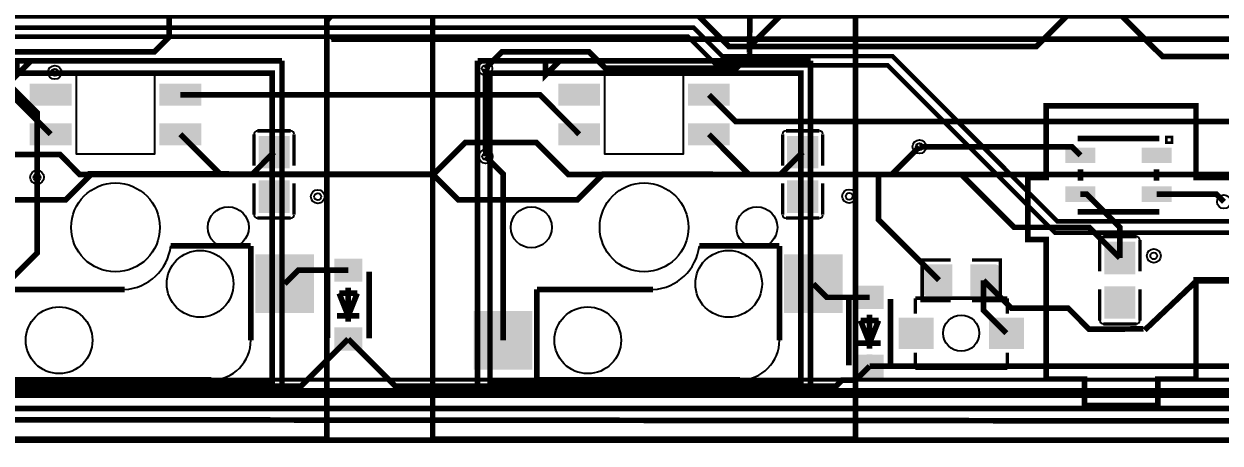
# Model space of a CAD drawing. Extents: x 183 to 12581, y -4976 to -1155.
# Drawn here: x 1431 to 3553, y -4976 to -4233 of the extents above; entities that cross this region are included whole.
import ezdxf

# ---------------------------------------------------------------- set-up
doc = ezdxf.new("R2010")
doc.units = 9
for name, color, linetype, true_color in [('BoardOutLine', 7, 'Continuous', 0xff00ff), ('BottomLayer', 7, 'Continuous', 0x0000ff), ('BottomPasteMaskLayer', 7, 'Continuous', 0x800000), ('BottomSilkLayer', 7, 'Continuous', 0x66cc33), ('BottomSolderMaskLayer', 7, 'Continuous', 0xaa00ff), ('Document', 7, 'Continuous', 0xffffff), ('Hole', 7, 'Continuous', 0x222222), ('Multi-Layer', 7, 'Continuous', 0xc0c0c0), ('TopLayer', 7, 'Continuous', 0xff0000), ('TopSilkLayer', 7, 'Continuous', 0xffcc00)]:
    doc.layers.add(name, color=color, linetype=linetype, true_color=true_color)

msp = doc.modelspace()

# ---------------------------------------------------------------- hatches: boundary and pattern name
at = {"layer": 'BottomLayer'}
for points in [[(1443.8, -4341.3), (1513.8, -4341.3), (1513.8, -4376.3), (1443.8, -4376.3)], [(1673.8, -4341.3), (1743.8, -4341.3), (1743.8, -4376.3), (1673.8, -4376.3)], [(2381.3, -4341.3), (2451.3, -4341.3), (2451.3, -4376.3), (2381.3, -4376.3)], [(2611.3, -4341.3), (2681.3, -4341.3), (2681.3, -4376.3), (2611.3, -4376.3)], [(1443.8, -4411.3), (1513.8, -4411.3), (1513.8, -4446.3), (1443.8, -4446.3)], [(1673.8, -4411.3), (1743.8, -4411.3), (1743.8, -4446.3), (1673.8, -4446.3)], [(2381.3, -4411.3), (2451.3, -4411.3), (2451.3, -4446.3), (2381.3, -4446.3)], [(2611.3, -4411.3), (2681.3, -4411.3), (2681.3, -4446.3), (2611.3, -4446.3)], [(1901.6, -4488.5), (1848.5, -4488.5), (1848.5, -4433), (1901.6, -4433)], [(2839.1, -4488.5), (2786, -4488.5), (2786, -4433), (2839.1, -4433)], [(3279.5, -4479), (3330.7, -4479), (3330.7, -4453.4), (3279.5, -4453.4)], [(3414.5, -4479), (3465.7, -4479), (3465.7, -4453.4), (3414.5, -4453.4)], [(1901.6, -4511.7), (1848.5, -4511.7), (1848.5, -4567.2), (1901.6, -4567.2)], [(2839.1, -4511.7), (2786, -4511.7), (2786, -4567.2), (2839.1, -4567.2)], [(3279.5, -4547.9), (3330.7, -4547.9), (3330.7, -4522.3), (3279.5, -4522.3)], [(3414.5, -4547.9), (3465.7, -4547.9), (3465.7, -4522.3), (3414.5, -4522.3)], [(3348.5, -4676), (3401.6, -4676), (3401.6, -4620.5), (3348.5, -4620.5)], [(1843.8, -4643.8), (1943.8, -4643.8), (1943.8, -4743.8), (1843.8, -4743.8)], [(2781.3, -4643.8), (2881.3, -4643.8), (2881.3, -4743.8), (2781.3, -4743.8)], [(2030.1, -4689.3), (2030.1, -4650), (1982.9, -4650), (1982.9, -4689.3)], [(3076.7, -4660.5), (3076.7, -4714.7), (3032.2, -4714.7), (3032.2, -4660.5)], [(3110.9, -4660.5), (3110.9, -4714.7), (3155.5, -4714.7), (3155.5, -4660.5)], [(2954.7, -4737.5), (2954.7, -4698.1), (2907.5, -4698.1), (2907.5, -4737.5)], [(3348.5, -4699.2), (3401.6, -4699.2), (3401.6, -4754.7), (3348.5, -4754.7)], [(2231.3, -4743.8), (2331.3, -4743.8), (2331.3, -4843.8), (2231.3, -4843.8)], [(2030.1, -4811.4), (2030.1, -4772), (1982.9, -4772), (1982.9, -4811.4)], [(3043.8, -4808.1), (3043.8, -4754.6), (2983.6, -4754.6), (2983.6, -4808.1)], [(3143.8, -4808.1), (3143.8, -4754.6), (3204.1, -4754.6), (3204.1, -4808.1)], [(2954.7, -4859.5), (2954.7, -4820.1), (2907.5, -4820.1), (2907.5, -4859.5)]]:
    msp.add_hatch(color=256, dxfattribs=at).paths.add_polyline_path(points)
at = {"layer": 'BottomPasteMaskLayer'}
for points in [[(1443.8, -4341.3), (1513.8, -4341.3), (1513.8, -4376.3), (1443.8, -4376.3)], [(1673.8, -4341.3), (1743.8, -4341.3), (1743.8, -4376.3), (1673.8, -4376.3)], [(2381.3, -4341.3), (2451.3, -4341.3), (2451.3, -4376.3), (2381.3, -4376.3)], [(2611.3, -4341.3), (2681.3, -4341.3), (2681.3, -4376.3), (2611.3, -4376.3)], [(1443.8, -4411.3), (1513.8, -4411.3), (1513.8, -4446.3), (1443.8, -4446.3)], [(1673.8, -4411.3), (1743.8, -4411.3), (1743.8, -4446.3), (1673.8, -4446.3)], [(2381.3, -4411.3), (2451.3, -4411.3), (2451.3, -4446.3), (2381.3, -4446.3)], [(2611.3, -4411.3), (2681.3, -4411.3), (2681.3, -4446.3), (2611.3, -4446.3)], [(1900.2, -4433), (1849.8, -4433), (1847.9, -4434.9), (1847.9, -4480.2), (1849.8, -4482.2), (1866, -4482.4), (1866, -4464.7), (1883.7, -4464.7), (1883.7, -4482), (1900.2, -4482.2), (1902.2, -4480.2), (1902.2, -4434.9)], [(2837.8, -4433), (2787.4, -4433), (2785.4, -4434.9), (2785.4, -4480.2), (2787.4, -4482.2), (2803.5, -4482.4), (2803.5, -4464.7), (2821.2, -4464.7), (2821.2, -4482), (2837.8, -4482.2), (2839.7, -4480.2), (2839.7, -4434.9)], [(3279.5, -4479), (3330.7, -4479), (3330.7, -4453.4), (3279.5, -4453.4)], [(3414.5, -4479), (3465.7, -4479), (3465.7, -4453.4), (3414.5, -4453.4)], [(1849.8, -4567.2), (1900.2, -4567.2), (1902.2, -4565.3), (1902.2, -4520), (1900.2, -4518), (1884.1, -4517.8), (1884.1, -4535.5), (1866.4, -4535.5), (1866.4, -4518.2), (1849.8, -4518), (1847.9, -4520), (1847.9, -4565.3)], [(2787.4, -4567.2), (2837.8, -4567.2), (2839.7, -4565.3), (2839.7, -4520), (2837.8, -4518), (2821.6, -4517.8), (2821.6, -4535.5), (2803.9, -4535.5), (2803.9, -4518.2), (2787.4, -4518), (2785.4, -4520), (2785.4, -4565.3)], [(3279.5, -4547.9), (3330.7, -4547.9), (3330.7, -4522.3), (3279.5, -4522.3)], [(3414.5, -4547.9), (3465.7, -4547.9), (3465.7, -4522.3), (3414.5, -4522.3)], [(3400.3, -4620.5), (3349.9, -4620.5), (3347.9, -4622.4), (3347.9, -4667.7), (3349.9, -4669.7), (3366, -4669.9), (3366, -4652.2), (3383.7, -4652.2), (3383.7, -4669.5), (3400.3, -4669.7), (3402.2, -4667.7), (3402.2, -4622.4)], [(1843.8, -4643.8), (1943.8, -4643.8), (1943.8, -4743.8), (1843.8, -4743.8)], [(2781.3, -4643.8), (2881.3, -4643.8), (2881.3, -4743.8), (2781.3, -4743.8)], [(2030.1, -4689.3), (2030.1, -4650), (1982.9, -4650), (1982.9, -4689.3)], [(3026.9, -4662.4), (3026.9, -4712.8), (3028.9, -4714.8), (3074.1, -4714.8), (3076.1, -4712.8), (3076.3, -4696.7), (3058.6, -4696.7), (3058.6, -4678.9), (3075.9, -4678.9), (3076.1, -4662.4), (3074.1, -4660.4), (3028.9, -4660.4)], [(3111.5, -4662.4), (3111.5, -4678.9), (3129.1, -4678.9), (3129.1, -4696.7), (3111.7, -4696.7), (3111.5, -4712.8), (3113.5, -4714.8), (3158.8, -4714.8), (3160.7, -4712.8), (3160.7, -4662.4), (3158.8, -4660.4), (3113.5, -4660.4)], [(2954.7, -4737.5), (2954.7, -4698.1), (2907.5, -4698.1), (2907.5, -4737.5)], [(3349.9, -4754.7), (3400.3, -4754.7), (3402.2, -4752.8), (3402.2, -4707.5), (3400.3, -4705.5), (3384.1, -4705.3), (3384.1, -4723), (3366.4, -4723), (3366.4, -4705.7), (3349.9, -4705.5), (3347.9, -4707.5), (3347.9, -4752.8)], [(2231.3, -4743.8), (2331.3, -4743.8), (2331.3, -4843.8), (2231.3, -4843.8)], [(2030.1, -4811.4), (2030.1, -4772), (1982.9, -4772), (1982.9, -4811.4)], [(3043.8, -4808.1), (3043.8, -4754.6), (2983.6, -4754.6), (2983.6, -4808.1)], [(3143.8, -4808.1), (3143.8, -4754.6), (3204.1, -4754.6), (3204.1, -4808.1)], [(2954.7, -4859.5), (2954.7, -4820.1), (2907.5, -4820.1), (2907.5, -4859.5)]]:
    msp.add_hatch(color=256, dxfattribs=at).paths.add_polyline_path(points)
at = {"layer": 'BottomSolderMaskLayer'}
for points in [[(1441.8, -4339.3), (1515.8, -4339.3), (1515.8, -4378.3), (1441.8, -4378.3)], [(1671.8, -4339.3), (1745.8, -4339.3), (1745.8, -4378.3), (1671.8, -4378.3)], [(2379.3, -4339.3), (2453.3, -4339.3), (2453.3, -4378.3), (2379.3, -4378.3)], [(2609.3, -4339.3), (2683.3, -4339.3), (2683.3, -4378.3), (2609.3, -4378.3)], [(1441.8, -4409.3), (1515.8, -4409.3), (1515.8, -4448.3), (1441.8, -4448.3)], [(1671.8, -4409.3), (1745.8, -4409.3), (1745.8, -4448.3), (1671.8, -4448.3)], [(2379.3, -4409.3), (2453.3, -4409.3), (2453.3, -4448.3), (2379.3, -4448.3)], [(2609.3, -4409.3), (2683.3, -4409.3), (2683.3, -4448.3), (2609.3, -4448.3)], [(1902.6, -4489.5), (1847.5, -4489.5), (1847.5, -4431.9), (1902.6, -4431.9)], [(2840.1, -4489.5), (2785, -4489.5), (2785, -4431.9), (2840.1, -4431.9)], [(3278.5, -4480), (3331.7, -4480), (3331.7, -4452.4), (3278.5, -4452.4)], [(3413.5, -4480), (3466.7, -4480), (3466.7, -4452.4), (3413.5, -4452.4)], [(1902.6, -4510.7), (1847.5, -4510.7), (1847.5, -4568.3), (1902.6, -4568.3)], [(2840.1, -4510.7), (2785, -4510.7), (2785, -4568.3), (2840.1, -4568.3)], [(3278.5, -4548.9), (3331.7, -4548.9), (3331.7, -4521.3), (3278.5, -4521.3)], [(3413.5, -4548.9), (3466.7, -4548.9), (3466.7, -4521.3), (3413.5, -4521.3)], [(3347.5, -4677), (3402.6, -4677), (3402.6, -4619.4), (3347.5, -4619.4)], [(1841.8, -4641.8), (1945.8, -4641.8), (1945.8, -4745.8), (1841.8, -4745.8)], [(2779.3, -4641.8), (2883.3, -4641.8), (2883.3, -4745.8), (2779.3, -4745.8)], [(2031.3, -4690.2), (2031.3, -4649.1), (1981.7, -4649.1), (1981.7, -4690.2)], [(3077.7, -4659.5), (3077.7, -4715.7), (3031.2, -4715.7), (3031.2, -4659.5)], [(3109.9, -4659.5), (3109.9, -4715.7), (3156.5, -4715.7), (3156.5, -4659.5)], [(2955.9, -4738.3), (2955.9, -4697.3), (2906.3, -4697.3), (2906.3, -4738.3)], [(3347.5, -4698.2), (3402.6, -4698.2), (3402.6, -4755.8), (3347.5, -4755.8)], [(2229.3, -4741.8), (2333.3, -4741.8), (2333.3, -4845.8), (2229.3, -4845.8)], [(2031.3, -4812.2), (2031.3, -4771.2), (1981.7, -4771.2), (1981.7, -4812.2)], [(3044.8, -4809.1), (3044.8, -4753.6), (2982.6, -4753.6), (2982.6, -4809.1)], [(3142.8, -4809.1), (3142.8, -4753.6), (3205.1, -4753.6), (3205.1, -4809.1)], [(2955.9, -4860.3), (2955.9, -4819.3), (2906.3, -4819.3), (2906.3, -4860.3)]]:
    msp.add_hatch(color=256, dxfattribs=at).paths.add_polyline_path(points)
at = {"layer": 'Document'}
for points in [[(1989.3, -4672.7), (2024.3, -4672.7), (2024.3, -4662.7), (1989.3, -4662.7)], [(2011.5, -4685.7), (2011.5, -4650.7), (2001.5, -4650.7), (2001.5, -4685.7)], [(2936.1, -4733.8), (2936.1, -4698.8), (2926.1, -4698.8), (2926.1, -4733.8)], [(2913.9, -4720.9), (2948.9, -4720.9), (2948.9, -4710.9), (2913.9, -4710.9)], [(2011.5, -4805.7), (2011.5, -4770.7), (2001.5, -4770.7), (2001.5, -4805.7)], [(2936.1, -4853.8), (2936.1, -4818.8), (2926.1, -4818.8), (2926.1, -4853.8)]]:
    msp.add_hatch(color=256, dxfattribs=at).paths.add_polyline_path(points)

# ---------------------------------------------------------------- linework, layer by layer
at = {"layer": 'BoardOutLine', "const_width": 10}
msp.add_lwpolyline([(12505.8, -4971), (248.9, -4971)], dxfattribs=at)
at = {"layer": 'BottomLayer', "const_width": 10}
for points in [[(838.8, -1938.6), (590, -1690), (276.3, -1690), (229.2, -1737), (229.2, -4904), (259.2, -4933.6), (4770.6, -4937.9), (4779.7, -4928.7), (4886.5, -4928.7)], [(557.5, -2684.6), (291.9, -2684.6), (246.1, -2730.3), (246.1, -4888.9), (271.8, -4914.6), (4747.2, -4914.6)], [(4674.8, -4891.3), (313.3, -4891.3), (265.1, -4843.1), (265.1, -3560.5), (389.5, -3436.1), (656.3, -3436.1)], [(1688.7, -4183.5), (1688.7, -4257), (1663.1, -4282.6), (1345.7, -4282.6)], [(2718.8, -4218.8), (2718.2, -4289.4), (2717.1, -4289.4), (2694.7, -4311.8), (2462.6, -4311.8), (2433.4, -4282.6), (2279.6, -4282.6), (2249.8, -4312.4)], [(2718.3, -4273.6), (2773.4, -4218.6), (4585.9, -4218.6), (4653.6, -4281.2), (4654.8, -4282.3), (4654.8, -4324.5)], [(771.3, -4358.9), (1408.8, -4358.9), (1478.8, -4428.9)], [(1708.8, -4358.9), (2346.3, -4358.9), (2416.3, -4428.9)], [(2646.3, -4358.9), (2693.8, -4406.3), (3937.6, -4406.3), (3960.1, -4428.9), (4010.1, -4428.9)], [(308, -4397.3), (281.3, -4424), (281.3, -4833.4), (323, -4875.1), (1923.1, -4875.1), (2006.5, -4791.7)], [(1708.8, -4428.9), (1780, -4500.1), (1781.3, -4500.1)], [(2646.3, -4428.9), (2717.5, -4500.1), (2740.1, -4500.1)], [(817.4, -4475), (842.5, -4500.1), (1311.4, -4500.1), (1346.6, -4464.7), (1495.1, -4464.7), (1530.4, -4500.1), (2157.4, -4500.1), (2214.3, -4443.2), (2339.7, -4443.2), (2396.8, -4500.1), (3656.3, -4500.1)], [(3305.1, -4466.2), (3289.8, -4451), (3019.5, -4451)], [(1875, -4460.7), (1835.7, -4500.1), (1781.3, -4500.1)], [(2250.3, -4468.2), (2281.3, -4499.2), (2281.3, -4793.9)], [(2812.6, -4460.7), (2773.2, -4500.1), (2757.1, -4500.1)], [(3054.4, -4687.6), (2947.2, -4580.4), (2947.2, -4500.1)], [(3375.1, -4648.2), (3320.7, -4593.8), (3187.6, -4593.8), (3093.8, -4500.1)], [(1454.7, -4505.1), (1454.7, -4639.2), (1343.8, -4750.1), (1343.8, -4793.9)], [(3375.1, -4648.2), (3375.1, -4593.8), (3316.3, -4535.1), (3305.1, -4535.1)], [(3559.7, -4548.5), (3546.3, -4535.1), (3440.1, -4535.1)], [(1893.8, -4693.9), (1918, -4669.6), (2006.5, -4669.6)], [(3133.2, -4687.6), (3182.5, -4736.9), (3283.3, -4736.9), (3320.6, -4774.2), (3417, -4773.8)], [(3173.9, -4781.4), (3133.2, -4740.6), (3133.2, -4687.6)], [(3419, -4776), (3511.3, -4688.4), (3785, -4688.4), (3800, -4703.4), (3800, -4840.9), (3815.3, -4856.2), (3936.6, -4856.2), (3949.1, -4843.7), (3949.1, -4764), (4006.3, -4706.8), (4112.4, -4706.8), (4207.1, -4801.5), (4699.8, -4801.5), (4765.3, -4867), (4944.8, -4867), (4965.8, -4846), (4965.8, -4741.5), (4985.4, -4721.8), (5019.8, -4721.8)], [(2831.3, -4693.9), (2855.2, -4717.8), (2931.1, -4717.8)], [(2931.1, -4839.8), (2906.3, -4864.6), (2882.3, -4864.6), (2871.8, -4875.1), (2089.9, -4875.1), (2006.5, -4791.7)], [(3597.8, -4839.8), (2931.1, -4839.8)]]:
    msp.add_lwpolyline(points, dxfattribs=at)
at = {"layer": 'BottomSilkLayer', "const_width": 10}
for points in [[(1418.8, -4298.8), (1443.8, -4298.8), (1418.8, -4323.8), (1418.8, -4298.8)], [(2356.3, -4298.8), (2381.3, -4298.8), (2356.3, -4323.8), (2356.3, -4298.8)], [(3460.1, -4436.2), (3460.1, -4441.2), (3465.1, -4441.2), (3465.1, -4436.2), (3460.1, -4436.2)]]:
    msp.add_lwpolyline(points, close=True, dxfattribs=at)
at = {"layer": 'BottomSilkLayer'}
for points, const_width in [([(1839.5, -4428.8), (1839.5, -4484.3)], 6), ([(1904.6, -4422.8), (1845.5, -4422.8)], 6), ([(1910.6, -4484.3), (1910.6, -4428.8)], 6), ([(2777, -4428.8), (2777, -4484.3)], 6), ([(2842.1, -4422.8), (2783, -4422.8)], 6), ([(2848.1, -4484.3), (2848.1, -4428.8)], 6), ([(3305.1, -4441.2), (3305.1, -4436.2), (3440.1, -4436.2), (3440.1, -4441.2)], 10), ([(3305.1, -4511.2), (3305.1, -4491.2)], 10), ([(3440.1, -4511.2), (3440.1, -4491.2)], 10), ([(1839.5, -4571.4), (1839.5, -4515.9)], 6), ([(1910.6, -4515.9), (1910.6, -4571.4)], 6), ([(2777, -4571.4), (2777, -4515.9)], 6), ([(2848.1, -4515.9), (2848.1, -4571.4)], 6), ([(3305.1, -4561.2), (3305.1, -4566.2), (3440.1, -4566.2), (3440.1, -4561.2)], 10), ([(1904.6, -4577.4), (1845.5, -4577.4)], 6), ([(2842.1, -4577.4), (2783, -4577.4)], 6), ([(3339.5, -4671.8), (3339.5, -4616.3)], 6), ([(3345.5, -4610.3), (3404.6, -4610.3)], 6), ([(3410.6, -4616.3), (3410.6, -4671.8)], 6), ([(1969.8, -4790), (1969.8, -4671.9)], 10), ([(3075.1, -4651.5), (3024.5, -4651.5), (3024.5, -4723.7), (3075.1, -4723.7)], 6), ([(3112.6, -4651.5), (3163.2, -4651.5), (3163.2, -4723.7), (3112.6, -4723.7)], 6), ([(2043.8, -4790.5), (2043.8, -4672.4)], 10), ([(1990.5, -4710.7), (2006.5, -4750.7)], 10), ([(2022.5, -4710.7), (1990.5, -4710.7)], 10), ([(2006.5, -4760.7), (2006.5, -4700.7)], 10), ([(2006.5, -4750.7), (2022.5, -4710.7)], 10), ([(3339.5, -4703.4), (3339.5, -4758.9)], 6), ([(3410.6, -4758.9), (3410.6, -4703.4)], 6), ([(2894.3, -4838.1), (2894.3, -4720)], 10), ([(2968.3, -4838.7), (2968.3, -4720.5)], 10), ([(3175.6, -4719.3), (3012.1, -4719.3)], 6), ([(3012.1, -4719.3), (3012.1, -4746.6)], 6), ([(3175.6, -4719.3), (3175.6, -4746.6)], 6), ([(2026.5, -4750.7), (1986.5, -4750.7)], 10), ([(2931.1, -4808.8), (2931.1, -4748.8)], 10), ([(2915.1, -4758.8), (2931.1, -4798.8)], 10), ([(2947.1, -4758.8), (2915.1, -4758.8)], 10), ([(2931.1, -4798.8), (2947.1, -4758.8)], 10), ([(3345.5, -4764.9), (3404.6, -4764.9)], 6), ([(2951.1, -4798.8), (2911.1, -4798.8)], 10), ([(3012.1, -4843.4), (3012.1, -4816.1)], 6), ([(3175.6, -4843.4), (3175.6, -4816.1)], 6), ([(3175.6, -4843.4), (3012.1, -4843.4)], 6)]:
    msp.add_lwpolyline(points, dxfattribs=dict(at, const_width=const_width))
msp.add_circle((3093.8, -4781.4), 32, dxfattribs=at)
for centre, start, end in [((1845.5, -4428.8), 90, 180), ((1904.6, -4428.8), 0, 90), ((2783, -4428.8), 90, 180), ((2842.1, -4428.8), 0, 90), ((1845.5, -4571.4), 180, 270), ((1904.6, -4571.4), 270, 0), ((2783, -4571.4), 180, 270), ((2842.1, -4571.4), 270, 0), ((3345.5, -4616.3), 90, 180), ((3404.6, -4616.3), 0, 90), ((3345.5, -4758.9), 180, 270), ((3404.6, -4758.9), 270, 360)]:
    msp.add_arc(centre, 6, start, end, dxfattribs=at)
at = {"layer": 'Document', "const_width": 10}
for points in [[(1968.8, -4968.8), (1218.8, -4968.8), (1218.8, -4218.8), (1968.8, -4218.8)], [(1968.8, -4218.8), (1968.8, -4968.8)], [(2906.3, -4968.8), (2156.3, -4968.8), (2156.3, -4218.8), (2906.3, -4218.8)], [(2906.3, -4218.8), (2906.3, -4968.8)], [(1691.8, -4626.8), (1833.8, -4626.8)], [(1833.8, -4626.8), (1833.8, -4793.8)], [(2629.3, -4626.8), (2771.3, -4626.8)], [(2771.3, -4626.8), (2771.3, -4793.8)], [(1403.8, -4703.8), (1609.8, -4703.8)], [(2341.3, -4703.8), (2341.3, -4863.8)], [(2341.3, -4703.8), (2547.3, -4703.8)], [(1763.8, -4863.8), (1403.8, -4863.8)], [(2701.3, -4863.8), (2341.3, -4863.8)]]:
    msp.add_lwpolyline(points, dxfattribs=at)
at = {"layer": 'Document'}
for centre, radius, start, end in [((1605, -4616.6), 87.4, 273.1216, 353.2761), ((2542.5, -4616.6), 87.4, 273.1216, 353.2761), ((1764.1, -4794.2), 69.7, 270, 0.2787), ((2701.6, -4794.2), 69.7, 270, 0.2787)]:
    msp.add_arc(centre, radius, start, end, dxfattribs=at)
at = {"layer": 'Hole'}
for centre in [(2249.8, -4312.4), (1486, -4319.3), (3019.5, -4451), (3019.5, -4451), (2250.3, -4468.2), (1454.7, -4505.1), (1952.4, -4539.3), (2895, -4538.8), (3435.3, -4644.3)]:
    msp.add_circle(centre, 6.1, dxfattribs=at)
at = {"layer": 'Multi-Layer'}
for points in [[(1663.8, -4323.8), (1523.8, -4323.8), (1523.8, -4463.8), (1663.8, -4463.8)], [(2601.3, -4323.8), (2461.3, -4323.8), (2461.3, -4463.8), (2601.3, -4463.8)]]:
    msp.add_lwpolyline(points, close=True, dxfattribs=at)
for centre, radius in [((2249.8, -4312.4), 12.2), ((1486, -4319.3), 12.2), ((3019.5, -4451), 12.2), ((3019.5, -4451), 12.2), ((2250.3, -4468.2), 12.2), ((1454.7, -4505.1), 12.2), ((1593.8, -4593.9), 78.7), ((2531.3, -4593.9), 78.7), ((1952.4, -4539.3), 12.2), ((2895, -4538.8), 12.2), ((3559.7, -4548.5), 12.2), ((1793.8, -4593.9), 36.4), ((2331.3, -4593.9), 36.4), ((2731.3, -4593.9), 36.4), ((1743.8, -4693.9), 59.1), ((2681.3, -4693.9), 59.1), ((3435.3, -4644.3), 12.2), ((1493.8, -4793.9), 59.1), ((2431.3, -4793.9), 59.1)]:
    msp.add_circle(centre, radius, dxfattribs=at)
at = {"layer": 'TopLayer'}
for points, const_width in [([(4674.6, -4951), (4576.8, -4951), (4560.5, -4934.8), (258.3, -4934.8), (229.8, -4906.4), (229.8, -1667.9), (235.1, -1662.6)], 6), ([(1031.3, -4406.3), (1031.3, -4312.6), (1125, -4218.8), (2627.1, -4218.8), (2681.8, -4273.4), (3226.7, -4273.4), (3281.3, -4218.8), (3377.8, -4218.8), (3450.9, -4291.2), (3962.8, -4291.2), (4035, -4218.8), (11761.8, -4218.8), (11812.8, -4167.7), (11812.8, -2062.5)], 10), ([(3573.8, -4583.1), (3264.3, -4583.1), (2971.7, -4290.5), (2669.9, -4290.5), (2619.4, -4240), (1126.5, -4240), (1066.1, -4300.4), (1066.1, -4437.5), (1058.1, -4445.5), (1018.1, -4445.5), (1005.6, -4433), (1005.6, -4295.7), (1106.9, -4194.4), (1621.6, -4194.4), (1661.6, -4154.4), (1661.6, -3466.4), (1472.8, -3277.6), (1472.8, -3032.1), (1419.2, -2978.5), (1373.5, -2978.5)], 8), ([(3577, -4603.2), (3259.9, -4603.2), (2963.2, -4306.6), (2659.7, -4306.6), (2609.2, -4256.1), (1133.4, -4256.1), (1082.2, -4307.3), (1082.2, -4444.9), (1063.1, -4464), (1013.1, -4464), (984.1, -4435), (984.1, -4292), (1098.6, -4177.5), (1613.1, -4177.5), (1645.1, -4145.5), (1645.1, -3472.6), (1456.6, -3284.2), (1456.6, -3038.6), (1426.9, -3009), (1287.1, -3009)], 8), ([(1345.7, -4281.7), (1454.7, -4390.7), (1454.7, -4505.1)], 10), ([(2249.8, -4312.4), (2250.3, -4468.2)], 10), ([(1266.8, -4793.8), (1336.6, -4863.6), (4563.6, -4863.6), (4701.7, -4725.4), (4701.7, -4381)], 7), ([(3019.5, -4451), (2970.4, -4500.1), (2458.4, -4499.7), (2413.1, -4545), (2201.5, -4545), (2156, -4499.5), (1549.7, -4499.1), (1549.7, -4500.6), (1505.2, -4545.1), (1358.2, -4545.1), (1312.8, -4499.7), (1279.4, -4533), (1250.3, -4532.9)], 10), ([(332.9, -4793.8), (422.6, -4883.5), (4632.6, -4883.5), (4687, -4937.9), (4759.6, -4937.9), (4812.7, -4884.8), (4952.6, -4884.8), (4988.3, -4849.1), (5008.8, -4849.1)], 10)]:
    msp.add_lwpolyline(points, dxfattribs=dict(at, const_width=const_width))
at = {"layer": 'TopSilkLayer', "const_width": 10}
for points in [[(1893.8, -4218.8), (1968.8, -4218.8), (1968.8, -4293.8)], [(2156.3, -4293.8), (2156.3, -4218.8), (2231.3, -4218.8)], [(2831.3, -4218.8), (2906.3, -4218.8), (2906.3, -4293.8)], [(1976.7, -4260.6), (10920, -4260.6)], [(1298.5, -4298.6), (1889.1, -4298.6)], [(1889.1, -4889.1), (1889.1, -4298.6)], [(2236, -4889.1), (2236, -4298.6)], [(2236, -4298.6), (2826.6, -4298.6)], [(2826.6, -4889.1), (2826.6, -4298.6)], [(3851.7, -4505.5), (3510.1, -4505.5), (3510.1, -4378.3), (3244.4, -4378.3), (3244.4, -4505.5), (3211.9, -4505.5), (3211.9, -4615.6), (3244.4, -4615.6), (3244.4, -4862.5), (3312.3, -4862.5), (3312.3, -4909.7), (3442.3, -4909.7), (3442.3, -4862.5), (3510.1, -4862.5), (3510.1, -4686.5), (3851.7, -4686.5)], [(1298.5, -4889.1), (1889.1, -4889.1)], [(1968.8, -4893.8), (1968.8, -4968.8), (1893.8, -4968.8)], [(2231.3, -4968.8), (2156.3, -4968.8), (2156.3, -4893.8)], [(2236, -4889.1), (2826.6, -4889.1)], [(2906.3, -4893.8), (2906.3, -4968.8), (2831.3, -4968.8)]]:
    msp.add_lwpolyline(points, dxfattribs=at)
for points in [[(1320.4, -4320.4), (1871.6, -4320.4), (1871.6, -4871.6), (1320.4, -4871.6), (1320.4, -4320.4)], [(2258, -4320.4), (2809.1, -4320.4), (2809.1, -4871.6), (2258, -4871.6), (2258, -4320.4)]]:
    msp.add_lwpolyline(points, close=True, dxfattribs=at)
at = {"layer": 'TopSilkLayer'}
msp.add_arc((1992.2, -4242.3), 24, 130.1283, 229.8717, dxfattribs=at)

doc.saveas('drawing.dxf')
